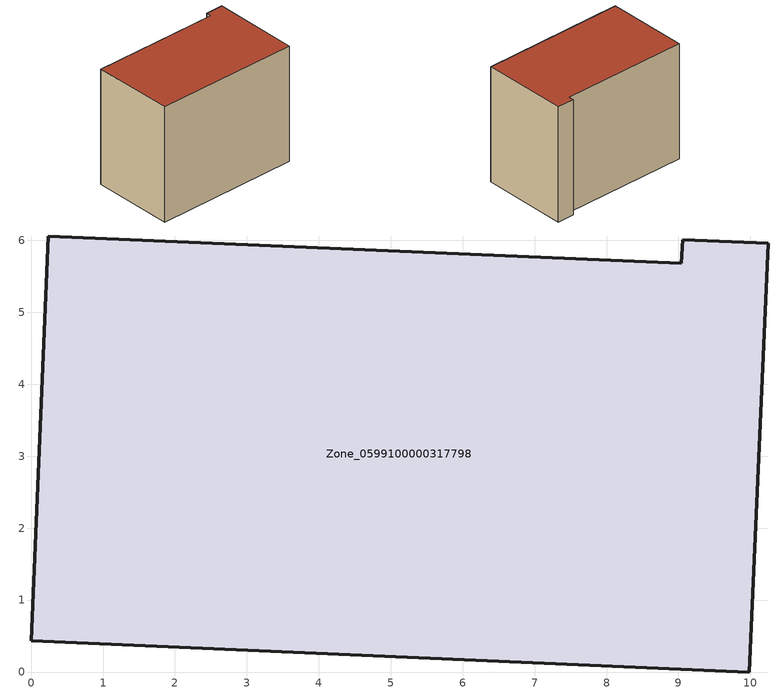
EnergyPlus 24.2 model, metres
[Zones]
Zone_0599100000317798
 floor ground (C_G): 9.98,0 0,0.43 0.24,6.06 9.04,5.68 9.06,6.01 10.25,5.96 z1.32
 wall outside (C_F): 9.06,6.01 9.04,5.68 0.24,6.06 0,0.43 9.98,0 10.25,5.96 9.06,6.01 z1.32:9.42
 roof outside (C_R): 9.98,0 10.25,5.96 9.06,6.01 9.04,5.68 0.24,6.06 0,0.43 z9.42
[BUILDING]
Pand.0599100000317798: North Axis=0; Terrain=City; Loads Convergence Tolerance Value=0.04; Temperature Convergence Tolerance Value=0.4; Solar Distribution=FullExterior; Maximum Number of Warmup Days=25; Minimum Number of Warmup Days=1
[Site:Location]
Rotterdam.The.Hague.AP_ZH_NLD Design_Conditions: Latitude=51.96; Longitude=4.45; Time Zone=1; Elevation=-4.5
[SITE:GROUNDTEMPERATURE:BUILDINGSURFACE]
18, 18, 18, 18, 18, 18, 18, 18, 18, 18, 18, 18
[MATERIAL] Thermal Absorptance=0.9; Solar Absorptance=0.7; Visible Absorptance=0.7
Name | Roughness | Thickness | Conductivity | Density | Specific Heat
G.TC.1992-2005 | MediumSmooth | 0.15 | 0.06 | 540 | 1210
F.TC.1992-2005 | Rough | 0.3 | 0.12 | 1920 | 840
R.TC.1992-2005 | MediumRough | 0.2 | 0.08 | 1500 | 1000
[CONSTRUCTION]
C_G: G.TC.1992-2005
C_F: F.TC.1992-2005
C_R: R.TC.1992-2005
[ZONE]
Zone_0599100000317798: Type=1; Multiplier=1; Ceiling Height=Autocalculate; Volume=Autocalculate; Floor Area=autocalculate; Part of Total Floor Area=Yes
[ZONEINFILTRATION:DESIGNFLOWRATE]
Infil_Zone_0599100000317798: Zone or ZoneList or Space or SpaceList=Zone_0599100000317798; Schedule=AlwaysOn; Design Flow Rate Calculation Method=Flow/Area; Flow Rate per Floor Area=0.0015; Constant Term Coefficient=1; Temperature Term Coefficient=0; Velocity Term Coefficient=0; Velocity Squared Term Coefficient=0
[HVACTEMPLATE:ZONE:IDEALLOADSAIRSYSTEM]
Zone_0599100000317798: Maximum Heating Supply Air Temperature=50; Minimum Cooling Supply Air Temperature=13; Maximum Heating Supply Air Humidity Ratio=0.0156; Minimum Cooling Supply Air Humidity Ratio=0.0077; Heating Limit=NoLimit; Cooling Limit=NoLimit; Dehumidification Control Type=ConstantSensibleHeatRatio; Cooling Sensible Heat Ratio=0.7; Dehumidification Setpoint=60; Humidification Control Type=None; Humidification Setpoint=30; Outdoor Air Method=None; Outdoor Air Flow Rate per Person=0.00944; Outdoor Air Flow Rate per Zone Floor Area=0; Outdoor Air Flow Rate per Zone=0; Demand Controlled Ventilation Type=None; Outdoor Air Economizer Type=NoEconomizer; Heat Recovery Type=None; Sensible Heat Recovery Effectiveness=0.7; Latent Heat Recovery Effectiveness=0.65
[ZONECONTROL:THERMOSTAT]
ThermostatControl_Zone_0599100000317798: Zone or ZoneList=Zone_0599100000317798; Control Type Schedule=DualSetpointControlType; Control 1=Thermostat_Zone_0599100000317798; Temperature Difference Between Cutout And Setpoint=0
[THERMOSTATSETPOINT:DUALSETPOINT]
Thermostat_Zone_0599100000317798: Heating Setpoint Temperature Schedule=HeatingSetpoint_Zone_0599100000317798; Cooling Setpoint Temperature Schedule=CoolingSetpoint_Zone_0599100000317798
[SCHEDULE:COMPACT]
HeatingSetpoint_Zone_0599100000317798: Through: 12/31, For: AllDays, Until: 24:00, 21
CoolingSetpoint_Zone_0599100000317798: Through: 12/31, For: AllDays, Until: 24:00, 24
DualSetpointControlType: Through: 12/31, For: AllDays, Until: 24:00, 4
AlwaysOn: Through: 12/31, For: AllDays, Until: 24:00, 1
